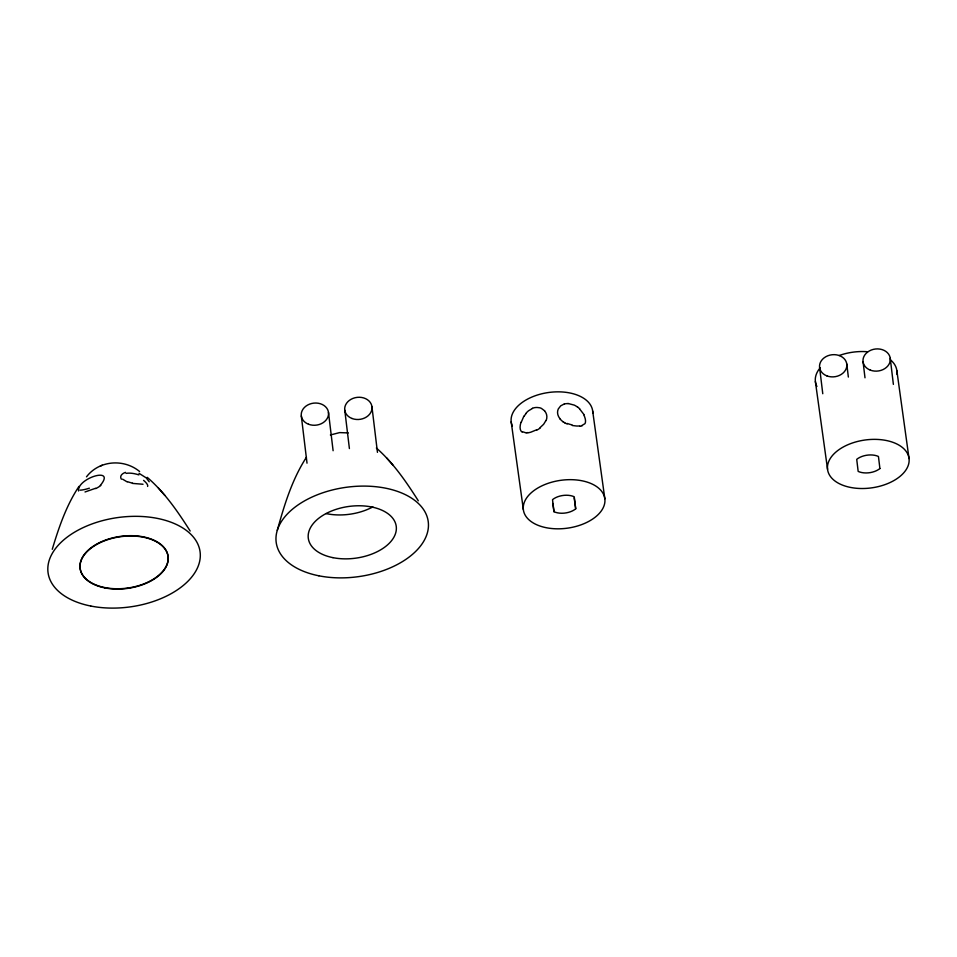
<?xml version="1.0" encoding="UTF-8"?>
<svg xmlns="http://www.w3.org/2000/svg" width="957" height="957" viewBox="0 0 957 957"><rect width="100%" height="100%" fill="white"/><g stroke="black" fill="none" stroke-linecap="round" stroke-linejoin="round"><path stroke-width="1.44" d="M277.303 530.334C284.277 505.081 292.064 479.433 306.431 457.267M521.23 422.288L523.862 416.199M52.264 549.294C58.82 527.474 66.296 505.487 79 486.371M545.968 420.47L543.624 424.286L540.143 427.564M525.752 413.556L526.278 412.945A19.343 17.393 -79.3 0 1 528.575 410.756L532.463 408.448M86.489 476.837C99.085 460.293 123.836 458.475 139.614 471.514M100.306 485.438C116.622 465.856 76.919 478.165 78.57 490.989M536.686 429.777L530.872 432.169A19.547 8.027 -34.9 0 1 529.006 432.612L527.833 432.791M95.592 488.285L85.029 491.97M102.243 465.21L100.365 466.059M330.38 434.98L339.639 432.6L348.312 432.923M564.343 403.926L560.694 405.852L558.266 408.986A13.542 10.563 11.9 0 0 559.857 418.544M581.856 425.518L585.002 423.64A9.941 4.725 58.9 0 0 583.698 414.728M579.703 425.925L579.105 425.973A19.343 7.812 20.2 0 1 576.533 426.009L572.31 425.506M143.024 484.254L132.449 483.405M526.183 432.899L522.259 431.667M568.003 403.471L574.308 405.122A19.547 17.441 64.8 0 1 576.377 406.306L577.681 407.239M127.137 481.885L122.556 479.158M567.13 423.987L564.63 422.803M139.016 473.32L146.242 477.902L149.208 481.778M562.895 421.738L559.606 418.664M376.352 447.996C393.351 462.925 406.247 481.826 418.305 500.786M147.211 477.34C164.676 492.412 177.87 511.672 190.156 531.015M579.535 408.83L584.021 414.632M544.629 410.792L541.423 408.412A13.338 11.173 -50.1 0 0 539.76 407.79L537.356 407.503A14.606 12.955 -74.2 0 0 532.415 408.256M393.004 465.162L386.556 457.841M164.855 495.379L158.407 488.07M896.865 370.718L909.042 458.547A41.103 24.152 -7.9 0 1 850.438 487.412A41.103 24.152 -7.9 0 1 845.426 445.866A41.103 24.152 -7.9 0 1 909.042 458.547M815.376 381.52L827.566 469.337M592.67 411.02L604.848 498.848A41.103 24.152 -7.9 0 1 546.244 527.714A41.103 24.152 -7.9 0 1 541.231 486.168A41.103 24.152 -7.9 0 1 604.848 498.848M574.176 497.867L575.707 508.837A15.073 8.852 -7.9 0 1 553.971 511.72L552.835 503.49M511.182 421.822L523.371 509.638M890.237 358.217L893.383 384.379M863.07 361.818L864.996 377.8M846.778 363.971L848.357 377.058M819.611 367.572L822.769 393.734M575.707 508.837L574.248 496.767A15.073 8.852 -7.9 0 0 552.524 499.65L553.971 511.72M371.926 406.593L377.453 452.35M344.771 410.182L349.401 448.558M328.478 412.347L333.108 450.723M301.311 415.948L307.018 463.176M512.39 426.092A41.103 24.152 -7.9 0 1 547.141 392.717A41.103 24.152 -7.9 0 1 592.766 413.197M582.167 425.769A20.659 9.594 26 0 1 580.05 426.26M572.083 424.872A14.606 6.484 21.6 0 1 567.298 423.461M564.702 422.719A13.338 8.505 22.1 0 1 562.979 421.654M564.367 403.998A14.343 12.309 50.3 0 1 568.027 403.615M577.753 407.132A20.683 17.681 59.6 0 1 579.619 408.723M544.545 410.852A13.542 10.886 -18.9 0 1 546.172 420.506M540.37 427.875A14.343 7.596 -37.5 0 1 536.721 430.172M527.953 432.588A20.683 9.534 -39.3 0 1 526.302 432.731M522.067 432.062A9.941 5.299 -66 0 1 521.027 422.264M524.065 416.355A20.659 17.585 -73.1 0 1 525.907 413.723M890.489 359.88A41.103 24.152 -7.9 0 1 896.853 374.187M816.931 386.484A41.103 24.152 -7.9 0 1 820.281 367.691M839.169 355.526A41.103 24.152 -7.9 0 1 867.652 351.757M143.586 480.366A24.75 5.694 25.7 0 1 147.617 486.443M132.461 483.07A10.934 3.146 12.3 0 1 127.58 481.718M121.372 479.194A17.573 7.489 6.7 0 1 125.475 472.363M126.085 473.368A19.044 9.163 22.7 0 1 138.861 474.887M100.808 485.474A10.934 3.876 -26.2 0 1 95.712 488.584M89.36 488.19A24.643 4.689 -24.8 0 1 80.041 490.163M372.859 506.887A44.381 26.09 -7.9 0 1 326.026 513.574M879.902 468.535L878.442 456.465A15.073 8.852 -7.9 0 0 856.718 459.348L858.166 471.418A15.073 8.852 -7.9 0 0 879.902 468.535M826.848 375.874A13.697 11.077 -6.9 0 0 846.849 364.761A13.697 11.077 -6.9 0 0 825.891 356.686A13.697 11.077 -6.9 0 0 826.848 375.874M870.296 370.12A13.697 11.077 -6.9 0 0 890.309 359.007A13.697 11.077 -6.9 0 0 869.351 350.932A13.697 11.077 -6.9 0 0 870.296 370.12M90.736 606.032A76.716 45.087 -7.9 0 0 200.121 552.141A76.716 45.087 -7.9 0 0 81.369 528.479A76.716 45.087 -7.9 0 0 90.736 606.032M104.827 587.885A44.381 26.09 -7.9 0 0 168.109 556.711A44.393 26.09 -7.9 0 0 99.827 542.475A44.393 26.09 -7.9 0 0 104.289 587.466A44.393 26.09 -7.9 0 0 168.109 556.711A44.381 26.09 -7.9 0 0 99.408 543.026A44.381 26.09 -7.9 0 0 104.827 587.885M318.872 575.803A76.716 45.087 -7.9 0 0 428.269 521.912A76.716 45.087 -7.9 0 0 309.518 498.25A76.716 45.087 -7.9 0 0 318.872 575.803M332.964 557.656A44.381 26.09 -7.9 0 0 396.258 526.482A44.381 26.09 -7.9 0 0 327.557 512.796A44.381 26.09 -7.9 0 0 332.964 557.656M308.549 424.25A13.697 11.077 -6.9 0 0 328.55 413.137A13.697 11.077 -6.9 0 0 307.592 405.062A13.697 11.077 -6.9 0 0 308.549 424.25M351.997 418.484A13.697 11.077 -6.9 0 0 372.01 407.371A13.697 11.077 -6.9 0 0 351.052 399.296A13.697 11.077 -6.9 0 0 351.997 418.484"/></g></svg>
